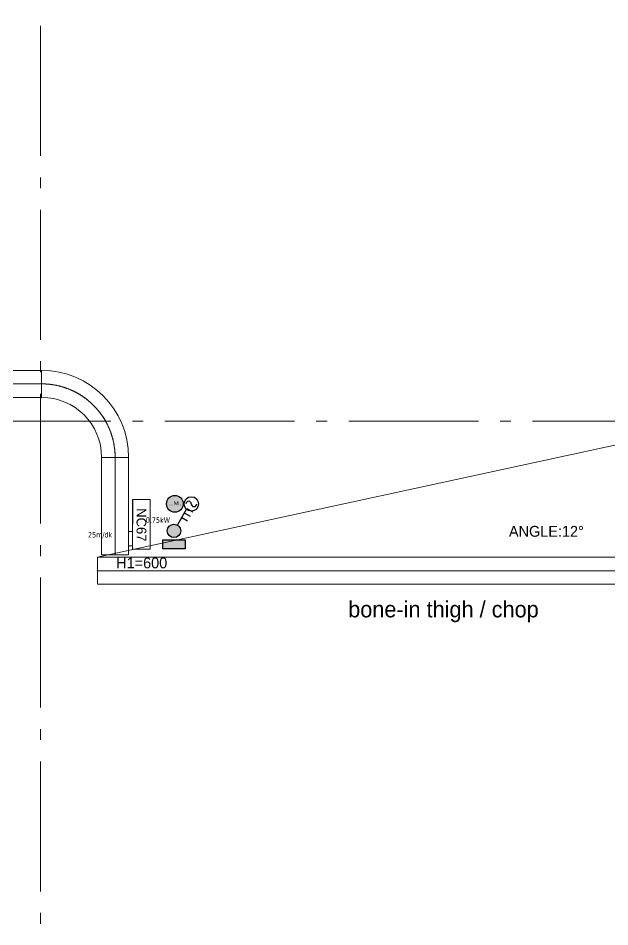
# Model space of a CAD drawing. Header units: millimetres. Extents: x -187347 to 135007, y -6415 to 292048.
# Drawn here: x -45148 to -39677, y 33381 to 41781 of the extents above; entities that cross this region are included whole.
import ezdxf
from ezdxf.enums import TextEntityAlignment as Align

# ---------------------------------------------------------------- set-up
doc = ezdxf.new("R2010")
doc.units = ezdxf.units.MM
doc.header["$LTSCALE"] = 100
doc.linetypes.add('CENTER', pattern=[50.8, 31.75, -6.35, 6.35, -6.35])
doc.linetypes.add('Z_LINE-CNTR', pattern=[17, 12, -2, 1, -2])
doc.layers.get('0').update_dxf_attribs({"lineweight": 18})
for name, color, linetype, lineweight in [('Layout Kromeka', 1, 'Continuous', 5), ('Layout Kromeka Details', 253, 'Continuous', 5), ('Layout Kromeka Field items', 1, 'Continuous', 25), ('Layout Kromeka Utilities', 1, 'Continuous', 25), ('LOGISTICS', 3, 'Continuous', 18), ('S-GRID', 7, 'Continuous', 5)]:
    doc.layers.add(name, color=color, linetype=linetype, lineweight=lineweight)
doc.layers.add('TEXT', color=3, linetype='Continuous')
doc.styles.add('015_100', font='', dxfattribs={"height": 150})
doc.styles.get("Standard").update_dxf_attribs({"font": 'tahoma.ttf'})
doc.styles.get('015_100').set_extended_font_data('Univers 45 Light')

# ---------------------------------------------------------------- blocks, each defined once
blk = doc.blocks.new('*U61')
at = {"ltscale": 10}
for p, q in [((-5300, -150), (-5300, 100)), ((3900, 100), (-5300, 100)), ((3534, 136.5), (3666, 136.5)), ((3900, -150), (3900, 100)), ((-5300, -150), (3900, -150))]:
    blk.add_line(p, q, dxfattribs=at)
blk.add_lwpolyline([(3697.5, 136.5), (3697.5, 298.5), (3238.5, 298.5), (3238.5, 136.5), (3534, 136.5), (3534, 100), (3666, 100), (3666, 136.5), (3697.5, 136.5)], dxfattribs=at)
at = {"color": 4, "linetype": 'CENTER', "ltscale": 10}
blk.add_lwpolyline([(-5300, -25), (3900, -25)], dxfattribs=at)
at = {"color": 5, "ltscale": 10}
for p in [(-5300, -25), (3900, -25)]:
    blk.add_point(p, dxfattribs=at)
blk = doc.blocks.new('_KROMEKA_POSNR')
at = {"layer": 'Layout Kromeka', "color": 0, "linetype": 'Continuous'}
blk.add_lwpolyline([(-3.91, -1.35), (3.74, -1.35), (3.74, 1.35), (-3.91, 1.35)], close=True, dxfattribs=at)
at = {"layer": 'Layout Kromeka', "color": 0, "linetype": 'Continuous', "style": '015_100'}
blk.add_attdef('POSNR', text='', height=1.5, dxfattribs=at).set_placement((0, 0), align=Align.MIDDLE)
blk = doc.blocks.new('*U59')
at = {"ltscale": 10}
for p, q in [((0, 805), (-7300, 805)), ((-7300, 805), (-7300, 555)), ((0, 555), (0, 805)), ((-7300, 555), (0, 555)), ((555, 0), (805, 0)), ((555, 0), (555, -900)), ((805, -900), (805, 0)), ((841.5, -684), (841.5, -816)), ((555, -900), (805, -900))]:
    blk.add_line(p, q, dxfattribs=at)
at = {"color": 4, "linetype": 'CENTER', "ltscale": 10}
blk.add_lwpolyline([(-7300, 680), (0, 680, -0.414214), (680, 0), (680, -900)], format="xyb", dxfattribs=at)
at = {"ltscale": 10}
blk.add_lwpolyline([(841.5, -847.5), (1003.5, -847.5), (1003.5, -388.5), (841.5, -388.5), (841.5, -684), (805, -684), (805, -816), (841.5, -816), (841.5, -847.5)], dxfattribs=at)
for radius in [805, 555]:
    blk.add_arc((0, 0), radius, 0, 90, dxfattribs=at)
at = {"color": 5, "ltscale": 10}
for p in [(-7300, 680), (680, -900)]:
    blk.add_point(p, dxfattribs=at)
blk = doc.blocks.new('SWITCH 3P')
at = {"layer": 'Layout Kromeka Utilities', "linetype": 'Continuous', "ltscale": 50}
h = blk.add_hatch(color=255, dxfattribs=at)
edge = h.paths.add_edge_path()
edge.add_arc((250, 400), 150, 0, 360)
blk.add_hatch(color=81, dxfattribs=at).paths.add_polyline_path([(0, 200), (500, 200), (500, 0), (0, 0)])
at = {"layer": 'Layout Kromeka Utilities', "color": 4, "linetype": 'Continuous'}
for p, q in [((325, 530), (539, 900)), ((539, 900), (669, 825)), ((423, 700), (553, 625)), ((481, 800), (611, 725))]:
    blk.add_line(p, q, dxfattribs=at)
at = {"layer": 'Layout Kromeka Utilities', "color": 4, "linetype": 'Continuous', "ltscale": 50}
blk.add_lwpolyline([(0, 200), (500, 200), (500, 0), (0, 0)], close=True, dxfattribs=at)
at = {"layer": 'Layout Kromeka Utilities', "color": 4, "linetype": 'Continuous'}
blk.add_circle((250, 400), 150, dxfattribs=at)
at = {"layer": 'Layout Kromeka Utilities', "color": 7, "linetype": 'Continuous', "ltscale": 50}
blk.add_attdef('..S.', text='', height=150, dxfattribs=at).set_placement((259, 26), align=Align.CENTER)
blk = doc.blocks.new('Electricity')
at = {"layer": 'TEXT', "linetype": 'Continuous'}
blk.add_circle((116818, 15298), 267, dxfattribs=at)
at = {"layer": 'TEXT', "ltscale": 25}
for centre, start, end in [((116719, 15298), 0, 180), ((116917, 15298), 180, 0)]:
    blk.add_arc(centre, 98.9, start, end, dxfattribs=at)
blk = doc.blocks.new('MOTOR_1')
at = {"layer": 'Layout Kromeka Field items'}
h = blk.add_hatch(color=140, dxfattribs=at)
h.paths.add_polyline_path([(-250, 0, 1), (250, 0, 1)])
h.paths.add_polyline_path([(-714, -187), (-280, -187), (-280, -7), (-714, -7)], flags=9)
at = {"layer": 'Layout Kromeka Field items', "color": 4, "linetype": 'Continuous'}
blk.add_circle((0, 0), 250, dxfattribs=at)
at = {"layer": 'Layout Kromeka Utilities', "color": 4, "linetype": 'Continuous', "xscale": 0.8043007341468412, "yscale": 0.8043007341468412, "zscale": 0.8043007341468412}
blk.add_blockref('Electricity', (-93469, -12305), dxfattribs=at)
at = {"layer": 'Layout Kromeka Field items', "color": 7, "width": 1.86701}
blk.add_attdef('..M.', text='', height=120, dxfattribs=at).set_placement((-183, -44), (190, -44), align=Align.FIT)

msp = doc.modelspace()

# ---------------------------------------------------------------- linework, layer by layer
at = {"color": 5, "ltscale": 10}
msp.add_point((-44414.7, 36697.2, 0), dxfattribs=at)
at = {"layer": 'Layout Kromeka Details', "linetype": 'Continuous'}
msp.add_line((-35185.5, 38797.2, 0), (-44414.7, 36797.2, 0), dxfattribs=at)
at = {"layer": 'LOGISTICS', "color": 4, "linetype": 'Continuous', "elevation": 0}
msp.add_lwpolyline([(-52235, 38400.3), (-44931.3, 38400.3, -0.414259), (-44251.3, 37720.3), (-44251.3, 36820.3)], format="xyb", dxfattribs=at)
at = {"layer": 'S-GRID', "color": 152, "linetype": 'Z_LINE-CNTR'}
for p, q in [((-44939.9, 111408.8), (-44939.9, -6038.2)), ((-89691.4, 38055), (-18064, 38055))]:
    msp.add_line(p, q, dxfattribs=at)

# ---------------------------------------------------------------- block references
at = {"layer": 'Layout Kromeka', "color": 2, "linetype": 'Continuous'}
msp.add_blockref('*U59', (-44931.3, 37720.3, 0), dxfattribs=at)
at = {"layer": 'Layout Kromeka', "linetype": 'Continuous', "ltscale": 20}
ref = msp.add_blockref('_KROMEKA_POSNR', (-44008.4, 37097.2, 0), dxfattribs=dict(at, xscale=60.01882789184901, yscale=60.01882789184901, zscale=60.01882789184901, rotation=269.9046469665102))
ref.add_attrib('POSNR', 'NC67', dxfattribs={"linetype": 'Continuous', "height": 90.03, "rotation": 269.90465, "style": '015_100'}).set_placement((-44008.4, 37097.2, 0), align=Align.MIDDLE)
ref.add_attrib('POSNR', 'NC67', dxfattribs={"linetype": 'Continuous', "height": 90.03, "rotation": 269.90465, "style": '015_100'}).set_placement((-44008.4, 37097.2, 0), align=Align.MIDDLE)
at = {"layer": 'Layout Kromeka', "color": 2, "ltscale": 20, "xscale": -1, "rotation": 180}
msp.add_blockref('*U61', (-39114.7, 36647.2, 0), dxfattribs=at)
at = {"layer": 'Layout Kromeka Field items', "color": 1, "xscale": 0.4139999999999999, "yscale": 0.4139999999999999, "zscale": 0.4139999999999999}
msp.add_blockref('SWITCH 3P', (-43810.6, 36875.9, -3.4), dxfattribs=at)
at = {"layer": 'Layout Kromeka Utilities', "color": 1, "linetype": 'Continuous', "ltscale": 50}
ref = msp.add_blockref('MOTOR_1', (-43698.4, 37290.9, -3.4), dxfattribs=dict(at, xscale=0.310829008834844, yscale=0.310829008834844, zscale=0.310829008834844))
ref.add_attrib('..M.', '..M.', dxfattribs={"color": 7, "height": 37.3, "width": 1.347672}).set_placement((-43755.3, 37277.3, -3.4), (-43639.3, 37277.3, -3.4), align=Align.FIT)

# ---------------------------------------------------------------- texts
at = {"layer": 'Layout Kromeka Details', "linetype": 'Continuous', "char_height": 100, "style": '015_100'}
for s, width, insert, attachment_point in [('ANGLE:12°', 2082.66, (-40609.7, 37087.2, 7321.6), 1), ('H1=600', 2508.555, (-43769.6, 36795.2, -3.4), 3)]:
    msp.add_mtext_dynamic_manual_height_columns(s, width=width, gutter_width=1500, heights=[0], dxfattribs=dict(at, insert=insert, attachment_point=attachment_point))
at = {"layer": 'Layout Kromeka Utilities', "color": 4, "linetype": 'Continuous', "ltscale": 25, "char_height": 50, "attachment_point": 1}
for s, insert in [('{\\C9;\\c13289671;0.75kW}', (-43967.6, 37165.9, -3.4)), ('{\\C9;\\c13289671;25m/dk}', (-44502, 37030.2, -3.4))]:
    msp.add_mtext_dynamic_manual_height_columns(s, width=2668.153, gutter_width=1000, heights=[315], dxfattribs=dict(at, insert=insert))
at = {"layer": 'TEXT', "color": 4, "linetype": 'Continuous', "ltscale": 20, "insert": (-40334.2, 36391.7, 0), "char_height": 150, "attachment_point": 3, "style": '015_100'}
msp.add_mtext_dynamic_manual_height_columns('bone-in thigh / chop', width=3032.293, gutter_width=750, heights=[0], dxfattribs=at)

doc.saveas('drawing.dxf')
